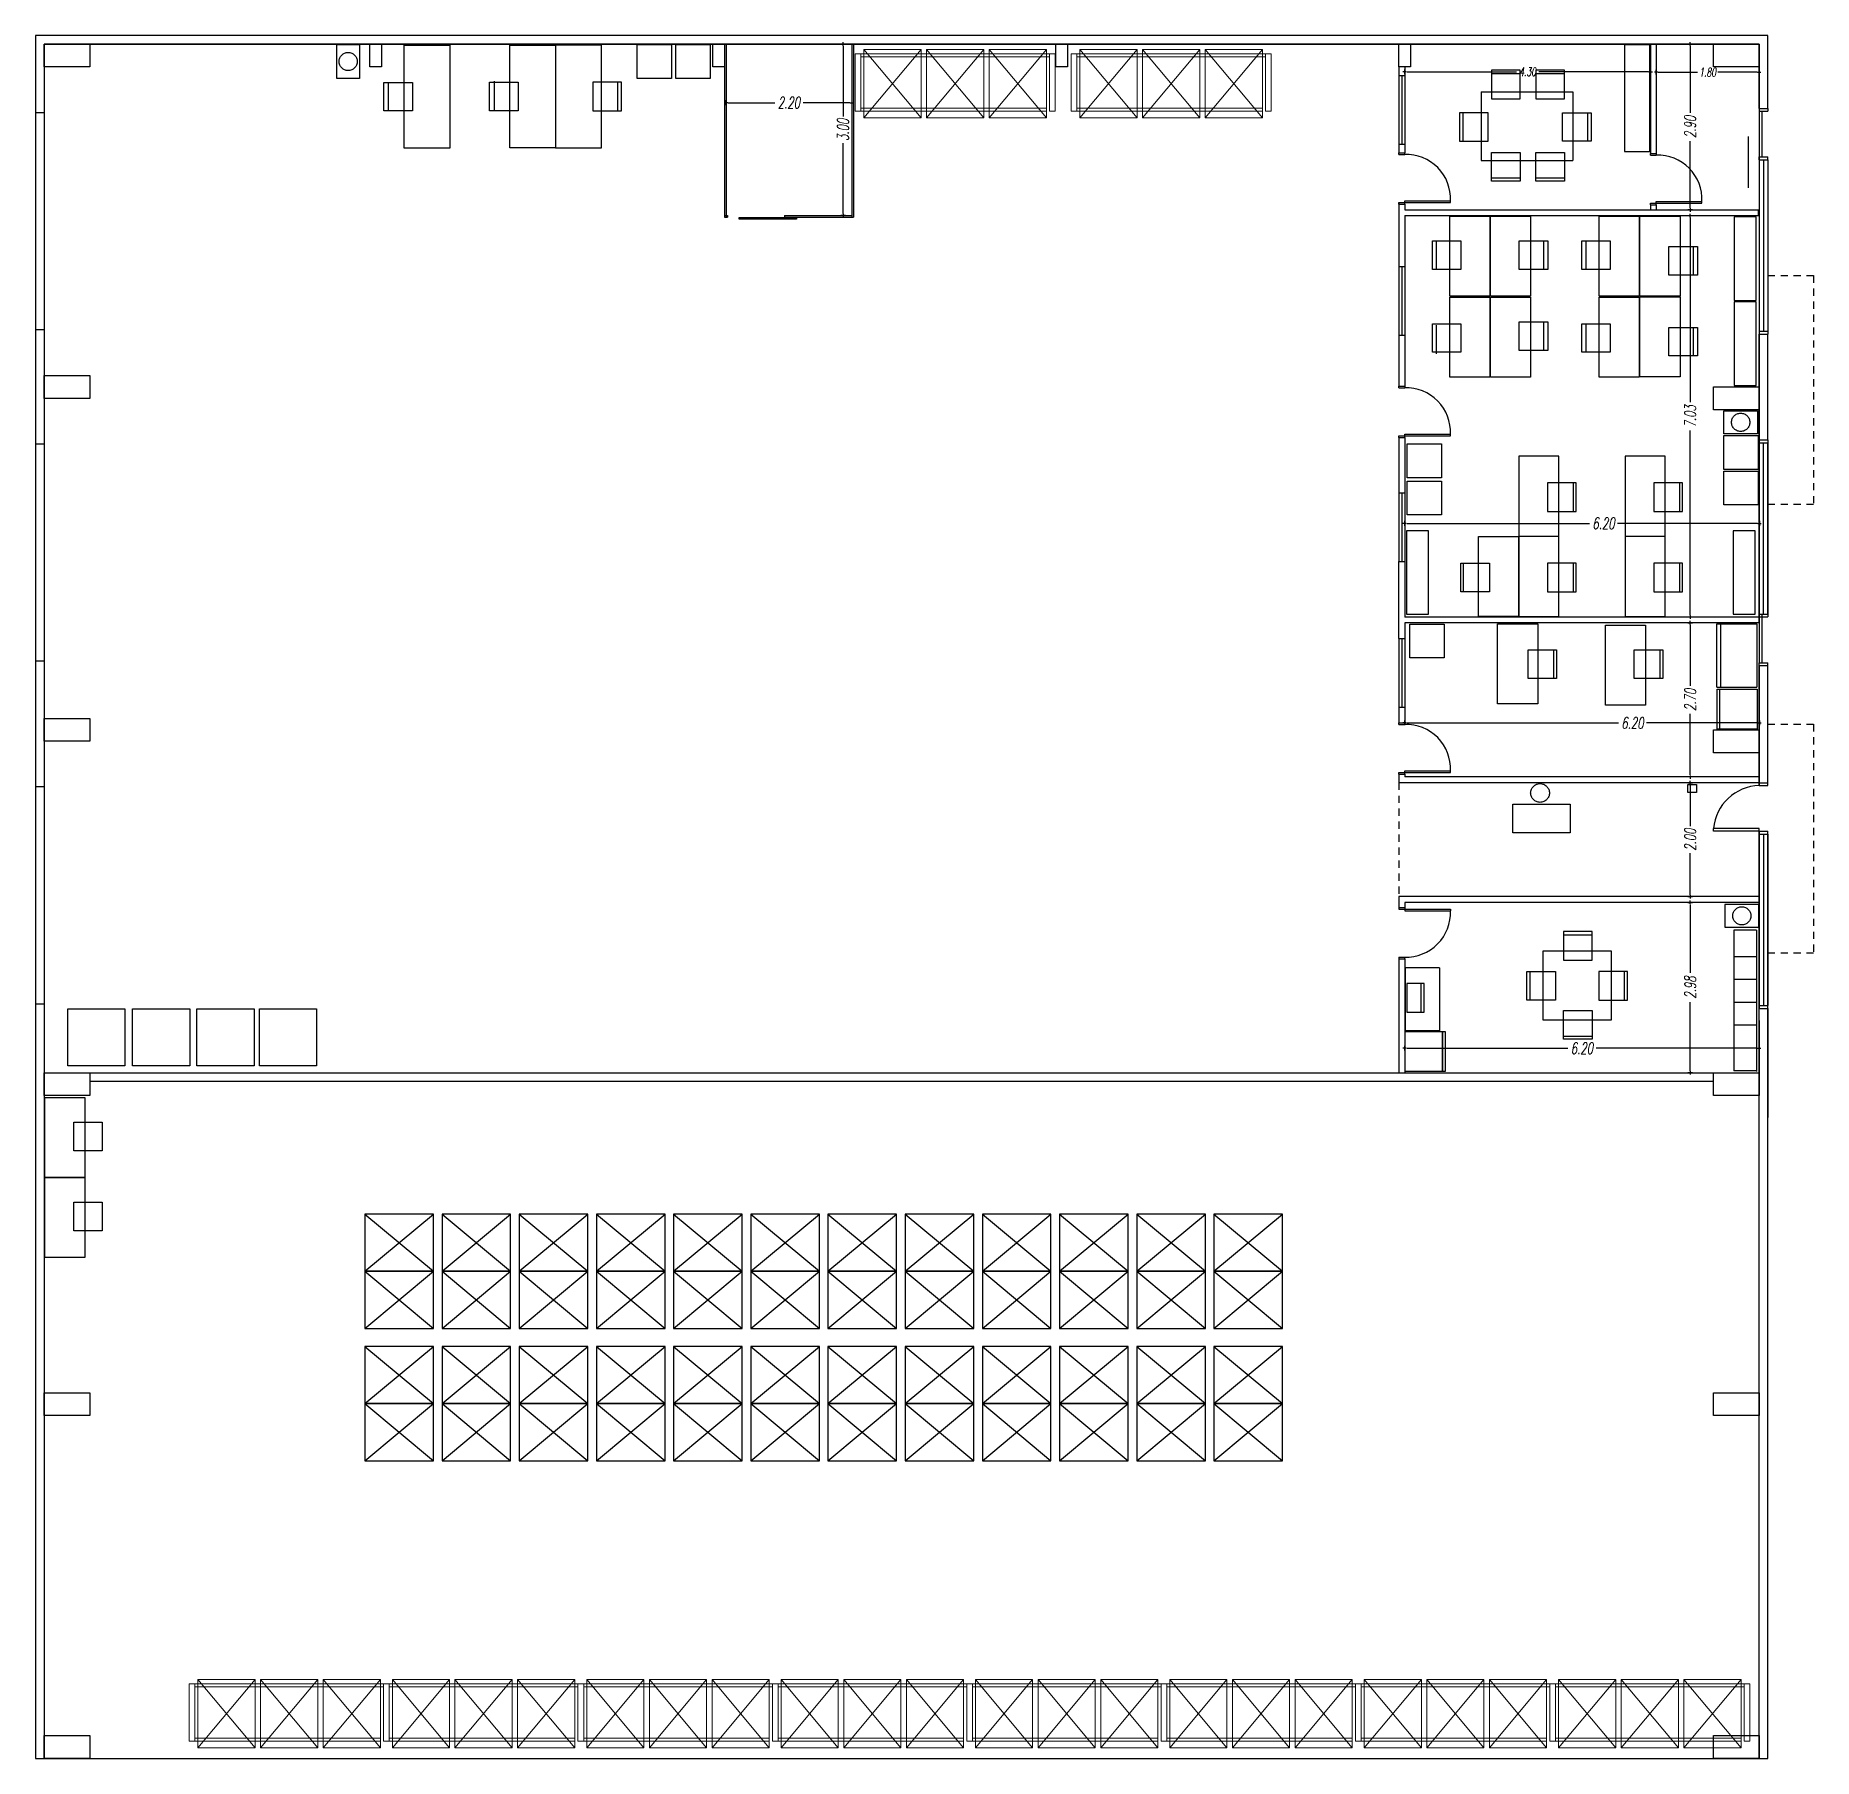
# Model space of a CAD drawing. Header units: millimetres. Extents: x 39.9 to 71, y 161.3 to 191.4.
import ezdxf

# ---------------------------------------------------------------- set-up
doc = ezdxf.new("R2010")
doc.units = ezdxf.units.MM
doc.linetypes.add('AUDIT_I_201002150132-0', pattern=[0])
doc.linetypes.add('DASHED2', pattern=[9.525, 6.35, -3.175])
for name, color, linetype in [('Auxiliares', 252, 'Continuous'), ('Carpinterias', 4, 'Continuous'), ('Cerramiento chapa', 3, 'Continuous'), ('Cotas', 7, 'Continuous'), ('EQ - Mobiliario', 252, 'AUDIT_I_201002150132-0'), ('EQ - Pallets', 253, 'Continuous'), ('Estructura', 6, 'Continuous'), ('Racks de pallet', 252, 'AUDIT_I_201002150132-0'), ('Tabiques durlock', 3, 'Continuous')]:
    doc.layers.add(name, color=color, linetype=linetype)
doc.styles.add('STYLE2', font='romans.shx', dxfattribs={"width": 0.65, "oblique": 10})
doc.dimstyles.new('COTA75', dxfattribs={"dimscale": 0.5, "dimtxt": 0.3, "dimasz": 0.07, "dimexe": 0, "dimexo": 0, "dimgap": 0.09, "dimtad": 0, "dimzin": 1, "dimdsep": 46, "dimtxsty": 'STYLE2', "dimblk1": 'TICK', "dimblk2": 'TICK', "dimsah": 1, "dimcen": 0.1, "dimse1": 1, "dimse2": 1, "dimclre": 201, "dimadec": 0, "dimazin": 0, "dimtfac": 1, "dimtix": 1, "dimtmove": 2, "dimatfit": 3, "dimldrblk": 'TICK', "dimfxl": 0, "dimtolj": 1, "dimtzin": 1, "dimlwe": -1, "dimarcsym": 0})

# ---------------------------------------------------------------- blocks, each defined once
blk = doc.blocks.new('TICK')
at = {"color": 7}
for p, q in [((-0.8, 0), (0.921154, 0)), ((0, 1.184), (0, -1.184))]:
    blk.add_line(p, q, dxfattribs=at)
at = {"color": 1}
blk.add_line((-0.249467, -0.249467), (0.249467, 0.249467), dxfattribs=at)
blk = doc.blocks.new('*D10')
at = {"layer": 'Cotas', "color": 0, "lineweight": -2}
for p, q in [((68.838811, 178.321545), (68.838811, 177.594676)), ((68.838811, 176.395875), (68.838811, 177.122744))]:
    blk.add_line(p, q, dxfattribs=at)
at = {"layer": 'Defpoints', "color": 0}
for p in [(68.8286, 178.356545), (68.838811, 176.360875), (68.838811, 176.360875)]:
    blk.add_point(p, dxfattribs=at)
at = {"layer": 'Cotas', "color": 0, "lineweight": -2, "xscale": 0.035, "yscale": 0.035, "zscale": 0.035}
for p, rotation in [((68.838811, 178.356545), 90), ((68.838811, 176.360875), 270)]:
    blk.add_blockref('TICK', p, dxfattribs=dict(at, rotation=rotation))
at = {"layer": 'Cotas', "color": 0, "insert": (68.838811, 177.35871), "char_height": 0.2, "attachment_point": 5, "rotation": 90, "style": 'STYLE2'}
blk.add_mtext('\\A1;2.00', dxfattribs=at)
blk = doc.blocks.new('*D11')
at = {"layer": 'Cotas', "color": 0, "lineweight": -2}
for p, q in [((68.836889, 191.248665), (68.836889, 190.079404)), ((68.836889, 188.416545), (68.836889, 189.585805))]:
    blk.add_line(p, q, dxfattribs=at)
at = {"layer": 'Defpoints', "color": 0}
for p in [(68.866388, 191.283665), (68.836889, 188.381545), (68.836889, 188.381545)]:
    blk.add_point(p, dxfattribs=at)
at = {"layer": 'Cotas', "color": 0, "lineweight": -2, "xscale": 0.035, "yscale": 0.035, "zscale": 0.035}
for p, rotation in [((68.836889, 191.283665), 90), ((68.836889, 188.381545), 270)]:
    blk.add_blockref('TICK', p, dxfattribs=dict(at, rotation=rotation))
at = {"layer": 'Cotas', "color": 0, "insert": (68.836889, 189.832605), "char_height": 0.2, "attachment_point": 5, "rotation": 90, "style": 'STYLE2'}
blk.add_mtext('\\A1;2.90', dxfattribs=at)
blk = doc.blocks.new('*D12')
at = {"layer": 'Cotas', "color": 0, "lineweight": -2}
for p, q in [((68.838811, 181.12046), (68.838811, 180.052802)), ((68.838811, 178.491545), (68.838811, 179.559203))]:
    blk.add_line(p, q, dxfattribs=at)
at = {"layer": 'Defpoints', "color": 0}
for p in [(68.8286, 181.15546), (68.838811, 178.456545), (68.838811, 178.456545)]:
    blk.add_point(p, dxfattribs=at)
at = {"layer": 'Cotas', "color": 0, "lineweight": -2, "xscale": 0.035, "yscale": 0.035, "zscale": 0.035}
for p, rotation in [((68.838811, 181.15546), 90), ((68.838811, 178.456545), 270)]:
    blk.add_blockref('TICK', p, dxfattribs=dict(at, rotation=rotation))
at = {"layer": 'Cotas', "color": 0, "insert": (68.838811, 179.806002), "char_height": 0.2, "attachment_point": 5, "rotation": 90, "style": 'STYLE2'}
blk.add_mtext('\\A1;2.70', dxfattribs=at)
blk = doc.blocks.new('*D13')
at = {"layer": 'Cotas', "color": 0, "lineweight": -2}
for p, q in [((68.838376, 188.246545), (68.838376, 185.015302)), ((68.838376, 181.29046), (68.838376, 184.521703))]:
    blk.add_line(p, q, dxfattribs=at)
at = {"layer": 'Defpoints', "color": 0}
for p in [(68.838376, 188.281545), (68.885483, 188.281545), (68.885483, 181.25546)]:
    blk.add_point(p, dxfattribs=at)
at = {"layer": 'Cotas', "color": 0, "lineweight": -2, "xscale": 0.035, "yscale": 0.035, "zscale": 0.035}
for p, rotation in [((68.838376, 188.281545), 90), ((68.838376, 181.25546), 270)]:
    blk.add_blockref('TICK', p, dxfattribs=dict(at, rotation=rotation))
at = {"layer": 'Cotas', "color": 0, "insert": (68.838376, 184.768502), "char_height": 0.2, "attachment_point": 5, "rotation": 90, "style": 'STYLE2'}
blk.add_mtext('\\A1;7.03', dxfattribs=at)
blk = doc.blocks.new('*D14')
at = {"layer": 'Cotas', "color": 0, "lineweight": -2}
for p, q in [((63.879326, 182.895122), (67.075639, 182.895122)), ((70.014108, 182.895122), (67.569238, 182.895122))]:
    blk.add_line(p, q, dxfattribs=at)
at = {"layer": 'Defpoints', "color": 0}
for p in [(63.844326, 182.962612), (70.049108, 182.895122), (70.049108, 182.21291)]:
    blk.add_point(p, dxfattribs=at)
at = {"layer": 'Cotas', "color": 0, "lineweight": -2, "xscale": 0.035, "yscale": 0.035, "zscale": 0.035, "rotation": 180}
blk.add_blockref('TICK', (63.844326, 182.895122), dxfattribs=at)
at = {"layer": 'Cotas', "color": 0, "lineweight": -2, "xscale": 0.035, "yscale": 0.035, "zscale": 0.035}
blk.add_blockref('TICK', (70.049108, 182.895122), dxfattribs=at)
at = {"layer": 'Cotas', "color": 0, "insert": (67.322438, 182.895122), "char_height": 0.2, "attachment_point": 5, "style": 'STYLE2'}
blk.add_mtext('\\A1;6.20', dxfattribs=at)
blk = doc.blocks.new('*D15')
at = {"layer": 'Cotas', "color": 0, "lineweight": -2}
for p, q in [((63.879326, 179.402753), (67.582021, 179.402753)), ((70.014108, 179.402753), (68.075619, 179.402753))]:
    blk.add_line(p, q, dxfattribs=at)
at = {"layer": 'Defpoints', "color": 0}
for p in [(63.844326, 179.470243), (70.049108, 179.402753), (70.049108, 178.720541)]:
    blk.add_point(p, dxfattribs=at)
at = {"layer": 'Cotas', "color": 0, "lineweight": -2, "xscale": 0.035, "yscale": 0.035, "zscale": 0.035, "rotation": 180}
blk.add_blockref('TICK', (63.844326, 179.402753), dxfattribs=at)
at = {"layer": 'Cotas', "color": 0, "lineweight": -2, "xscale": 0.035, "yscale": 0.035, "zscale": 0.035}
blk.add_blockref('TICK', (70.049108, 179.402753), dxfattribs=at)
at = {"layer": 'Cotas', "color": 0, "insert": (67.82882, 179.402753), "char_height": 0.2, "attachment_point": 5, "style": 'STYLE2'}
blk.add_mtext('\\A1;6.20', dxfattribs=at)
blk = doc.blocks.new('as')
at = {"layer": 'Racks de pallet', "linetype": 'Continuous', "lineweight": 0}
for p, q in [((497.171679, 398.492157), (497.171679, 397.492157)), ((497.271679, 398.492157), (497.271679, 397.492157)), ((497.271679, 398.492157), (500.571679, 398.492157)), ((497.271679, 398.442157), (500.571679, 398.442157)), ((497.324644, 398.572107), (498.324644, 397.372107)), ((498.324644, 398.572107), (497.324644, 397.372107)), ((498.420422, 398.572107), (499.420422, 397.372107)), ((499.420422, 398.572107), (498.420422, 397.372107)), ((499.5162, 398.572107), (500.5162, 397.372107)), ((500.5162, 398.572107), (499.5162, 397.372107)), ((497.271679, 397.542157), (500.5162, 397.542157)), ((497.271679, 397.492157), (500.5162, 397.492157))]:
    blk.add_line(p, q, dxfattribs=at)
for points in [[(497.171679, 398.492157), (497.271679, 398.492157), (497.271679, 397.492157), (497.171679, 397.492157)], [(497.324644, 398.572107), (498.324644, 398.572107), (498.324644, 397.372107), (497.324644, 397.372107)], [(498.420422, 398.572107), (499.420422, 398.572107), (499.420422, 397.372107), (498.420422, 397.372107)], [(499.5162, 398.572107), (500.5162, 398.572107), (500.5162, 397.372107), (499.5162, 397.372107)], [(500.571679, 398.492157), (500.671679, 398.492157), (500.671679, 397.492157), (500.571679, 397.492157)]]:
    blk.add_lwpolyline(points, close=True, dxfattribs=at)
blk = doc.blocks.new('*D17')
at = {"layer": 'Cotas', "color": 0, "lineweight": -2}
for p, q in [((52.009326, 190.256557), (52.826098, 190.256557)), ((54.136467, 190.256557), (53.319696, 190.256557))]:
    blk.add_line(p, q, dxfattribs=at)
at = {"layer": 'Defpoints', "color": 0}
for p in [(51.974326, 190.268687), (54.171467, 190.268687), (54.171467, 190.256557)]:
    blk.add_point(p, dxfattribs=at)
at = {"layer": 'Cotas', "color": 0, "lineweight": -2, "xscale": 0.035, "yscale": 0.035, "zscale": 0.035, "rotation": 180}
blk.add_blockref('TICK', (51.974326, 190.256557), dxfattribs=at)
at = {"layer": 'Cotas', "color": 0, "lineweight": -2, "xscale": 0.035, "yscale": 0.035, "zscale": 0.035}
blk.add_blockref('TICK', (54.171467, 190.256557), dxfattribs=at)
at = {"layer": 'Cotas', "color": 0, "insert": (53.072897, 190.256557), "char_height": 0.2, "attachment_point": 5, "style": 'STYLE2'}
blk.add_mtext('\\A1;2.20', dxfattribs=at)
blk = doc.blocks.new('*D18')
at = {"layer": 'Cotas', "color": 0, "lineweight": -2}
for p, q in [((54.019397, 191.246545), (54.019397, 190.017511)), ((54.019397, 188.316545), (54.019397, 189.545578))]:
    blk.add_line(p, q, dxfattribs=at)
at = {"layer": 'Defpoints', "color": 0}
for p in [(54.019397, 191.281545), (54.019397, 188.281545), (54.019397, 188.281545)]:
    blk.add_point(p, dxfattribs=at)
at = {"layer": 'Cotas', "color": 0, "lineweight": -2, "xscale": 0.035, "yscale": 0.035, "zscale": 0.035}
for p, rotation in [((54.019397, 191.281545), 90), ((54.019397, 188.281545), 270)]:
    blk.add_blockref('TICK', p, dxfattribs=dict(at, rotation=rotation))
at = {"layer": 'Cotas', "color": 0, "insert": (54.019397, 189.781545), "char_height": 0.2, "attachment_point": 5, "rotation": 90, "style": 'STYLE2'}
blk.add_mtext('\\A1;3.00', dxfattribs=at)
blk = doc.blocks.new('*D19')
at = {"layer": 'Cotas', "color": 0, "lineweight": -2}
for p, q in [((63.879326, 190.797807), (65.79777, 190.797807)), ((68.108912, 190.797807), (66.190469, 190.797807))]:
    blk.add_line(p, q, dxfattribs=at)
at = {"layer": 'Defpoints', "color": 0}
for p in [(63.844326, 190.852761), (68.143912, 190.852761), (68.143912, 190.797807)]:
    blk.add_point(p, dxfattribs=at)
at = {"layer": 'Cotas', "color": 0, "lineweight": -2, "xscale": 0.035, "yscale": 0.035, "zscale": 0.035, "rotation": 180}
blk.add_blockref('TICK', (63.844326, 190.797807), dxfattribs=at)
at = {"layer": 'Cotas', "color": 0, "lineweight": -2, "xscale": 0.035, "yscale": 0.035, "zscale": 0.035}
blk.add_blockref('TICK', (68.143912, 190.797807), dxfattribs=at)
at = {"layer": 'Cotas', "color": 0, "insert": (65.994119, 190.797807), "char_height": 0.15, "attachment_point": 5, "style": 'STYLE2'}
blk.add_mtext('\\A1;4.30', dxfattribs=at)
blk = doc.blocks.new('*D20')
at = {"layer": 'Cotas', "color": 0, "lineweight": -2}
for p, q in [((68.278912, 190.790637), (68.96402, 190.790637)), ((70.009326, 190.790637), (69.324219, 190.790637))]:
    blk.add_line(p, q, dxfattribs=at)
at = {"layer": 'Defpoints', "color": 0}
for p in [(68.243912, 190.790637), (70.044326, 190.790637), (70.044326, 190.790637)]:
    blk.add_point(p, dxfattribs=at)
at = {"layer": 'Cotas', "color": 0, "lineweight": -2, "xscale": 0.035, "yscale": 0.035, "zscale": 0.035}
for p, rotation in [((68.243912, 190.790637), 180), ((70.044326, 190.790637), 360)]:
    blk.add_blockref('TICK', p, dxfattribs=dict(at, rotation=rotation))
at = {"layer": 'Cotas', "color": 0, "insert": (69.144119, 190.790637), "char_height": 0.15, "attachment_point": 5, "style": 'STYLE2'}
blk.add_mtext('\\A1;1.80', dxfattribs=at)
blk = doc.blocks.new('*D21')
at = {"layer": 'Cotas', "color": 0, "lineweight": -2}
for p, q in [((68.838811, 176.227995), (68.838811, 175.029903)), ((68.838811, 173.316545), (68.838811, 174.514637))]:
    blk.add_line(p, q, dxfattribs=at)
at = {"layer": 'Defpoints', "color": 0}
for p in [(68.8286, 176.262995), (68.838811, 173.281545), (68.838811, 173.281545)]:
    blk.add_point(p, dxfattribs=at)
at = {"layer": 'Cotas', "color": 0, "lineweight": -2, "xscale": 0.035, "yscale": 0.035, "zscale": 0.035}
for p, rotation in [((68.838811, 176.262995), 90), ((68.838811, 173.281545), 270)]:
    blk.add_blockref('TICK', p, dxfattribs=dict(at, rotation=rotation))
at = {"layer": 'Cotas', "color": 0, "insert": (68.838811, 174.77227), "char_height": 0.2, "attachment_point": 5, "rotation": 90, "style": 'STYLE2'}
blk.add_mtext('\\A1;2.98', dxfattribs=at)
blk = doc.blocks.new('*D22')
at = {"layer": 'Cotas', "color": 0, "lineweight": -2}
for p, q in [((63.878912, 173.708949), (66.69732, 173.708949)), ((70.009326, 173.708949), (67.190919, 173.708949))]:
    blk.add_line(p, q, dxfattribs=at)
at = {"layer": 'Defpoints', "color": 0}
for p in [(63.843912, 173.708949), (70.044326, 173.708949), (70.044326, 173.708949)]:
    blk.add_point(p, dxfattribs=at)
at = {"layer": 'Cotas', "color": 0, "lineweight": -2, "xscale": 0.035, "yscale": 0.035, "zscale": 0.035, "rotation": 180}
blk.add_blockref('TICK', (63.843912, 173.708949), dxfattribs=at)
at = {"layer": 'Cotas', "color": 0, "lineweight": -2, "xscale": 0.035, "yscale": 0.035, "zscale": 0.035}
blk.add_blockref('TICK', (70.044326, 173.708949), dxfattribs=at)
at = {"layer": 'Cotas', "color": 0, "insert": (66.944119, 173.708949), "char_height": 0.2, "attachment_point": 5, "style": 'STYLE2'}
blk.add_mtext('\\A1;6.20', dxfattribs=at)
blk = doc.blocks.new('Clipboard2528')
at = {"layer": 'EQ - Pallets'}
blk.add_lwpolyline([(1.2, 1), (0, 1), (0, 0), (1.2, 0)], close=True, dxfattribs=at)
for points in [[(1.2, 1), (0, 0)], [(1.2, 0), (0, 1)]]:
    blk.add_lwpolyline(points, dxfattribs=at)

msp = doc.modelspace()

# ---------------------------------------------------------------- linework, layer by layer
at = {"layer": 'Auxiliares', "linetype": 'DASHED2', "ltscale": 0.02}
for p, q in [((70.194326, 187.23215), (70.994326, 187.23215)), ((70.994326, 187.23215), (70.994326, 183.23215)), ((70.194326, 183.23215), (70.994326, 183.23215)), ((70.194326, 179.381545), (70.994326, 179.381545)), ((70.994326, 179.381545), (70.994326, 175.381545)), ((63.744326, 178.356545), (63.744326, 176.362995)), ((70.194326, 175.381545), (70.994326, 175.381545))]:
    msp.add_line(p, q, dxfattribs=at)
at = {"layer": 'Carpinterias', "color": 10}
for p, q in [((51.974326, 191.281545), (51.974326, 188.251545)), ((54.171467, 191.281545), (54.171467, 188.251545)), ((54.201467, 191.281545), (54.201467, 188.251545)), ((51.944326, 190.881545), (51.944326, 188.251545)), ((63.744326, 190.731545), (63.744326, 189.531545)), ((63.794326, 190.731545), (63.794326, 189.531545)), ((63.844326, 190.731545), (63.844326, 189.531545)), ((63.744326, 189.351545), (63.744326, 189.381545)), ((63.744326, 189.351545), (63.844326, 189.351545)), ((63.844326, 189.351545), (63.844326, 189.381545)), ((68.143912, 189.340138), (68.143912, 189.370138)), ((68.143912, 189.340138), (68.243912, 189.340138)), ((68.243912, 189.370138), (68.243912, 189.340138)), ((63.744326, 188.481545), (63.744326, 188.511545)), ((63.744326, 188.481545), (63.844326, 188.481545)), ((63.844326, 188.541545), (64.644326, 188.541545)), ((63.844326, 188.511545), (63.844326, 188.541545)), ((63.844326, 188.511545), (64.644326, 188.511545)), ((63.844326, 188.481545), (63.844326, 188.511545)), ((64.644326, 188.511545), (64.644326, 188.541545)), ((64.644326, 188.511545), (64.644326, 188.541545)), ((68.143912, 188.500138), (68.243912, 188.500138)), ((68.143912, 188.470138), (68.143912, 188.500138)), ((68.243912, 188.530138), (69.043912, 188.530138)), ((68.243912, 188.500138), (68.243912, 188.530138)), ((68.243912, 188.470138), (68.243912, 188.500138)), ((68.243912, 188.500138), (69.043912, 188.500138)), ((69.043912, 188.500138), (69.043912, 188.530138)), ((69.043912, 188.500138), (69.043912, 188.530138)), ((51.944326, 188.281545), (51.997503, 188.281545)), ((51.944326, 188.251545), (51.997503, 188.251545)), ((51.997503, 188.281545), (51.997503, 188.251545)), ((52.997503, 188.281545), (54.171467, 188.281545)), ((52.997503, 188.281545), (52.997503, 188.251545)), ((52.997503, 188.251545), (54.171467, 188.251545)), ((54.171467, 188.251545), (54.201467, 188.251545)), ((63.744326, 187.388898), (63.744326, 186.188898)), ((63.794326, 187.388898), (63.794326, 186.188898)), ((63.844326, 187.388898), (63.844326, 186.188898)), ((63.744326, 185.266251), (63.744326, 185.296251)), ((63.744326, 185.266251), (63.844326, 185.266251)), ((63.844326, 185.296251), (63.844326, 185.266251)), ((63.844326, 184.456251), (64.644326, 184.456251)), ((63.844326, 184.426251), (64.644326, 184.426251)), ((64.644326, 184.426251), (64.644326, 184.456251)), ((64.644326, 184.426251), (64.644326, 184.456251)), ((63.744326, 183.426846), (63.744326, 182.226846)), ((63.794326, 183.426846), (63.794326, 182.226846)), ((63.844326, 183.426846), (63.844326, 182.226846)), ((63.744326, 180.881002), (63.744326, 179.634485)), ((63.794326, 180.881002), (63.794326, 179.681002)), ((63.844326, 180.881002), (63.844326, 179.634485)), ((63.744326, 179.376545), (63.744326, 179.406545)), ((63.744326, 179.376545), (63.844326, 179.376545)), ((63.844326, 179.406545), (63.844326, 179.376545)), ((63.844326, 178.566545), (64.644326, 178.566545)), ((63.844326, 178.536545), (64.644326, 178.536545)), ((64.644326, 178.536545), (64.644326, 178.566545)), ((64.644326, 178.536545), (64.644326, 178.566545)), ((63.743912, 176.174401), (63.743912, 176.144401)), ((63.743912, 176.144401), (63.843912, 176.144401)), ((63.843912, 176.174401), (63.843912, 176.144401)), ((63.843912, 176.144401), (64.643912, 176.144401)), ((63.843912, 176.144401), (63.843912, 176.114401)), ((63.843912, 176.114401), (64.643912, 176.114401)), ((64.643912, 176.144401), (64.643912, 176.114401)), ((64.643912, 176.144401), (64.643912, 176.114401)), ((63.743912, 175.304401), (63.843912, 175.304401)), ((63.743912, 175.304401), (63.743912, 175.274401)), ((63.843912, 175.274401), (63.843912, 175.304401))]:
    msp.add_line(p, q, dxfattribs=at)
at = {"layer": 'Carpinterias'}
for p, q in [((39.894326, 190.081545), (39.894326, 186.281545)), ((40.044326, 190.081545), (40.044326, 186.281545)), ((70.044326, 190.156545), (70.044326, 190.106545)), ((70.044326, 190.106545), (70.194326, 190.106545)), ((70.044326, 190.106545), (70.044326, 189.306545)), ((70.044326, 190.106545), (70.094326, 190.106545)), ((70.094326, 190.106545), (70.094326, 189.306545)), ((70.194326, 190.156545), (70.194326, 190.106545)), ((70.044326, 189.306545), (70.044326, 189.256545)), ((70.044326, 189.306545), (70.194326, 189.306545)), ((70.044326, 189.306545), (70.094326, 189.306545)), ((70.044326, 189.256545), (70.194326, 189.256545)), ((70.044326, 189.256545), (70.044326, 186.206545)), ((70.119326, 189.256545), (70.119326, 186.256545)), ((70.194326, 189.256545), (70.194326, 186.206545)), ((70.044326, 186.256545), (70.194326, 186.256545)), ((39.894326, 184.281545), (39.894326, 180.481545)), ((40.044326, 184.281545), (40.044326, 180.481545)), ((70.044326, 181.256545), (70.044326, 184.356545)), ((70.044326, 184.306545), (70.194326, 184.306545)), ((70.044326, 181.306545), (70.044326, 184.306545)), ((70.119326, 181.306545), (70.119326, 184.306545)), ((70.194326, 181.306545), (70.194326, 184.306545)), ((70.044326, 181.256545), (70.044326, 181.306545)), ((70.044326, 181.306545), (70.194326, 181.306545)), ((70.044326, 181.306545), (70.044326, 180.456545)), ((70.044326, 181.256545), (70.194326, 181.256545)), ((70.094326, 181.306545), (70.094326, 180.456545)), ((70.044326, 180.456545), (70.194326, 180.456545)), ((70.044326, 180.406545), (70.044326, 180.456545)), ((70.194326, 180.406545), (70.194326, 180.456545)), ((39.894326, 178.281545), (39.894326, 174.481545)), ((40.044326, 178.281545), (40.044326, 174.481545)), ((70.044326, 178.356545), (70.044326, 178.306545)), ((70.044326, 178.306545), (70.194326, 178.306545)), ((70.044326, 178.306545), (70.094326, 178.306545)), ((70.044326, 177.556545), (69.244326, 177.556545)), ((69.244326, 177.506545), (69.244326, 177.556545)), ((70.044326, 177.506545), (69.244326, 177.506545)), ((70.044326, 177.506545), (70.044017, 177.556545)), ((70.044326, 177.506545), (70.044326, 174.406545)), ((70.044326, 177.506545), (70.044326, 177.456545)), ((70.044326, 177.506545), (70.194326, 177.506545)), ((70.044326, 177.506545), (70.094326, 177.506545)), ((70.044326, 177.456545), (70.194326, 177.456545)), ((70.044326, 177.456545), (70.044326, 174.456545)), ((70.119326, 177.456545), (70.119326, 174.456545)), ((70.194326, 177.456545), (70.194326, 174.456545)), ((70.044326, 174.456545), (70.194326, 174.456545))]:
    msp.add_line(p, q, dxfattribs=at)
for points in [[(70.044326, 189.256545), (70.044326, 189.306545)], [(70.194326, 189.256545), (70.194326, 189.306545)], [(70.044326, 184.356545), (70.044326, 181.256545)], [(70.194326, 184.356545), (70.194326, 181.256545)], [(70.044326, 181.306545), (70.044326, 181.256545)], [(70.194326, 181.306545), (70.194326, 181.256545)], [(70.044326, 178.306545), (70.044326, 178.356545)], [(70.194326, 178.306545), (70.194326, 178.356545)], [(70.044326, 174.406545), (70.044326, 177.506545)], [(70.044326, 177.456545), (70.044326, 177.506545)], [(70.194326, 174.406545), (70.194326, 177.506545)], [(70.194326, 177.456545), (70.194326, 177.506545)]]:
    msp.add_lwpolyline(points, dxfattribs=at)
at = {"layer": 'Carpinterias', "color": 10}
msp.add_lwpolyline([(52.203298, 188.245716), (53.203298, 188.245716), (53.203298, 188.215716), (52.203298, 188.215716)], close=True, dxfattribs=at)
for centre, start, end in [((63.86901, 188.575862), 357.465593, 91.822668), ((68.268596, 188.564456), 357.465593, 91.822668), ((63.86901, 184.490569), 357.465593, 91.822668), ((63.86901, 178.600862), 357.465593, 91.822668), ((63.868596, 176.080084), 268.177332, 2.534407)]:
    msp.add_arc(centre, 0.776075, start, end, dxfattribs=at)
at = {"layer": 'Carpinterias', "color": 252}
msp.add_arc((70.068757, 177.478818), 0.828087, 91.690631, 174.614149, dxfattribs=at)
at = {"layer": 'Cerramiento chapa'}
for p, q in [((70.194326, 191.431545), (39.894326, 191.431545)), ((39.894326, 191.431545), (39.894326, 190.081545)), ((40.044326, 191.281545), (70.044326, 191.281545)), ((70.044326, 191.281545), (40.044326, 191.281545)), ((40.044326, 191.281545), (40.044326, 190.081545)), ((70.044326, 190.156545), (70.044326, 191.281545)), ((70.194326, 190.156545), (70.194326, 191.431545)), ((40.044326, 190.081545), (39.894326, 190.081545)), ((70.044326, 190.156545), (70.194326, 190.156545)), ((40.044326, 186.281545), (39.894326, 186.281545)), ((40.044326, 186.281545), (40.044326, 184.281545)), ((70.044326, 186.206545), (70.044326, 184.356545)), ((70.044326, 186.206545), (70.194326, 186.206545)), ((40.044326, 184.281545), (39.894326, 184.281545)), ((70.044326, 184.356545), (70.194326, 184.356545)), ((40.044326, 180.481545), (39.894326, 180.481545)), ((40.044326, 180.481545), (40.044326, 178.281545)), ((70.044326, 180.406545), (70.044326, 178.356545)), ((70.044326, 180.406545), (70.194326, 180.406545)), ((40.044326, 178.281545), (39.894326, 178.281545)), ((70.044326, 178.356545), (70.194326, 178.356545)), ((40.044326, 174.481545), (39.894326, 174.481545)), ((39.894326, 174.481545), (39.894326, 161.281545)), ((40.044326, 174.481545), (40.044326, 173.281545)), ((40.044326, 174.481545), (40.044326, 161.281545)), ((70.044326, 173.281545), (70.044326, 174.406545)), ((70.044326, 174.406545), (70.194326, 174.406545)), ((70.044326, 161.281545), (70.044326, 174.406545)), ((70.194326, 161.281545), (70.194326, 174.406545))]:
    msp.add_line(p, q, dxfattribs=at)
for points in [[(39.894326, 186.281545), (39.894326, 184.281545)], [(40.044326, 186.281545), (40.044326, 184.281545)], [(70.044326, 184.356545), (70.044326, 186.206545)], [(70.194326, 184.356545), (70.194326, 186.206545)], [(39.894326, 180.481545), (39.894326, 178.281545)], [(40.044326, 180.481545), (40.044326, 178.281545)], [(70.044326, 178.356545), (70.044326, 180.406545)], [(70.194326, 178.356545), (70.194326, 180.406545)]]:
    msp.add_lwpolyline(points, dxfattribs=at)
at = {"layer": 'Cotas'}
for p, q in [((40.044326, 191.281545), (40.044326, 190.081545)), ((70.044326, 191.281545), (70.044326, 190.156545)), ((40.044326, 174.481545), (40.044326, 173.281545)), ((70.044326, 174.196683), (70.044326, 173.281545))]:
    msp.add_line(p, q, dxfattribs=at)
at = {"layer": 'EQ - Mobiliario'}
for p, q in [((65.362916, 190.768199), (65.862916, 190.768199)), ((66.137849, 190.768199), (66.637849, 190.768199)), ((46.064023, 190.611177), (46.064023, 190.111177)), ((47.91379, 190.631545), (47.91379, 190.131545)), ((50.074771, 190.615516), (50.074771, 190.115516)), ((64.864705, 189.581545), (64.864705, 190.081545)), ((67.050272, 189.581545), (67.050272, 190.081545)), ((65.362916, 188.940808), (65.862916, 188.940808)), ((66.137849, 188.940808), (66.637849, 188.940808)), ((64.402633, 187.33902), (64.402633, 187.83902)), ((66.274695, 187.83902), (66.274695, 187.33902)), ((67.01593, 187.33902), (67.01593, 187.83902)), ((68.889379, 187.73902), (68.889379, 187.23902)), ((64.402633, 185.863816), (64.402633, 186.363816)), ((66.274695, 186.42285), (66.274695, 185.92285)), ((67.01593, 185.888086), (67.01593, 186.388086)), ((68.889379, 186.324567), (68.889379, 185.824567)), ((66.789137, 183.603332), (66.789137, 183.103332)), ((68.64997, 183.603332), (68.64997, 183.103332)), ((64.86796, 182.195928), (64.86796, 181.695928)), ((66.789137, 182.195928), (66.789137, 181.695928)), ((68.64997, 182.195928), (68.64997, 181.695928)), ((66.446637, 180.68032), (66.446637, 180.18032)), ((68.305923, 180.68032), (68.305923, 180.18032)), ((66.622241, 175.697061), (67.122241, 175.697061)), ((66.035102, 175.053322), (66.035102, 174.553322)), ((67.685148, 175.053322), (67.685148, 174.553322)), ((66.622241, 173.922706), (67.122241, 173.922706))]:
    msp.add_line(p, q, dxfattribs=at)
for points in [[(48.991269, 191.265516), (48.991269, 189.465516), (48.191269, 189.465516), (48.191269, 191.265516)], [(48.991269, 191.265516), (48.991269, 189.465516), (49.791269, 189.465516), (49.791269, 191.265516)], [(67.688061, 189.400103), (68.131229, 189.400103), (68.131229, 191.269565), (67.688061, 191.269565)], [(47.141502, 191.261177), (47.141502, 189.461177), (46.341502, 189.461177), (46.341502, 191.261177)], [(65.362916, 190.322969), (65.862916, 190.322969), (65.862916, 190.822969), (65.362916, 190.822969)], [(66.137849, 190.322969), (66.637849, 190.322969), (66.637849, 190.822969), (66.137849, 190.822969)], [(46.487793, 190.611177), (46.487793, 190.111177), (45.987793, 190.111177), (45.987793, 190.611177)], [(48.33756, 190.615516), (48.33756, 190.115516), (47.83756, 190.115516), (47.83756, 190.615516)], [(49.644978, 190.615516), (49.644978, 190.115516), (50.144978, 190.115516), (50.144978, 190.615516)], [(65.303779, 189.581545), (65.303779, 190.081545), (64.803779, 190.081545), (64.803779, 189.581545)], [(66.605042, 189.581545), (66.605042, 190.081545), (67.105042, 190.081545), (67.105042, 189.581545)], [(65.362916, 189.386037), (65.862916, 189.386037), (65.862916, 188.886037), (65.362916, 188.886037)], [(66.137849, 189.386037), (66.637849, 189.386037), (66.637849, 188.886037), (66.137849, 188.886037)], [(64.631921, 188.269921), (65.331921, 188.269921), (65.331921, 186.869921), (64.631921, 186.869921)], [(66.045406, 186.871638), (65.345406, 186.871638), (65.345406, 188.271638), (66.045406, 188.271638)], [(67.245219, 188.269921), (67.945219, 188.269921), (67.945219, 186.869921), (67.245219, 186.869921)], [(68.660091, 186.871638), (67.960091, 186.871638), (67.960091, 188.271638), (68.660091, 188.271638)], [(64.827838, 187.83902), (64.827838, 187.33902), (64.327838, 187.33902), (64.327838, 187.83902)], [(65.849489, 187.33902), (65.849489, 187.83902), (66.349489, 187.83902), (66.349489, 187.33902)], [(67.441136, 187.83902), (67.441136, 187.33902), (66.941136, 187.33902), (66.941136, 187.83902)], [(68.464174, 187.23902), (68.464174, 187.73902), (68.964174, 187.73902), (68.964174, 187.23902)], [(64.631921, 186.855468), (65.331921, 186.855468), (65.331921, 185.455468), (64.631921, 185.455468)], [(66.045406, 185.455468), (65.345406, 185.455468), (65.345406, 186.855468), (66.045406, 186.855468)], [(67.245219, 186.855468), (67.945219, 186.855468), (67.945219, 185.455468), (67.245219, 185.455468)], [(68.660091, 185.457185), (67.960091, 185.457185), (67.960091, 186.857185), (68.660091, 186.857185)], [(64.827838, 186.388086), (64.827838, 185.888086), (64.327838, 185.888086), (64.327838, 186.388086)], [(65.849489, 185.92285), (65.849489, 186.42285), (66.349489, 186.42285), (66.349489, 185.92285)], [(67.441136, 186.388086), (67.441136, 185.888086), (66.941136, 185.888086), (66.941136, 186.388086)], [(68.464174, 185.824567), (68.464174, 186.324567), (68.964174, 186.324567), (68.964174, 185.824567)], [(66.343908, 183.603332), (66.343908, 183.103332), (66.843908, 183.103332), (66.843908, 183.603332)], [(68.20474, 183.603332), (68.20474, 183.103332), (68.70474, 183.103332), (68.70474, 183.603332)], [(65.328547, 182.195928), (65.328547, 181.695928), (64.828547, 181.695928), (64.828547, 182.195928)], [(66.343908, 182.195928), (66.343908, 181.695928), (66.843908, 181.695928), (66.843908, 182.195928)], [(68.20474, 182.195928), (68.20474, 181.695928), (68.70474, 181.695928), (68.70474, 182.195928)], [(66.001408, 180.18032), (66.001408, 180.68032), (66.501408, 180.68032), (66.501408, 180.18032)], [(67.860693, 180.18032), (67.860693, 180.68032), (68.360693, 180.68032), (68.360693, 180.18032)], [(66.622241, 175.251832), (67.122241, 175.251832), (67.122241, 175.751832), (66.622241, 175.751832)], [(66.260125, 174.209884), (67.460125, 174.209884), (67.460125, 175.409884), (66.260125, 175.409884)], [(66.480331, 175.053322), (66.480331, 174.553322), (65.980331, 174.553322), (65.980331, 175.053322)], [(67.239918, 175.053322), (67.239918, 174.553322), (67.739918, 174.553322), (67.739918, 175.053322)], [(66.622241, 174.367935), (67.122241, 174.367935), (67.122241, 173.867935), (66.622241, 173.867935)], [(40.757811, 171.448022), (40.057811, 171.448022), (40.057811, 172.848022), (40.757811, 172.848022)], [(40.561895, 171.915405), (40.561895, 172.415405), (41.061895, 172.415405), (41.061895, 171.915405)], [(40.757811, 170.048022), (40.057811, 170.048022), (40.057811, 171.448022), (40.757811, 171.448022)], [(40.561895, 170.515405), (40.561895, 171.015405), (41.061895, 171.015405), (41.061895, 170.515405)]]:
    msp.add_lwpolyline(points, close=True, dxfattribs=at)
at = {"layer": 'Estructura'}
for points in [[(40.044326, 191.281545), (40.844326, 191.281545), (40.844326, 190.881545), (40.044326, 190.881545)], [(45.744326, 191.281545), (45.944326, 191.281545), (45.944326, 190.881545), (45.744326, 190.881545)], [(51.744326, 191.281545), (51.944326, 191.281545), (51.944326, 190.881545), (51.744326, 190.881545)], [(57.744326, 191.281545), (57.944326, 191.281545), (57.944326, 190.881545), (57.744326, 190.881545)], [(63.744326, 191.281545), (63.944326, 191.281545), (63.944326, 190.881545), (63.744326, 190.881545)], [(69.244326, 191.281545), (70.044326, 191.281545), (70.044326, 190.881545), (69.244326, 190.881545)], [(40.044326, 185.481545), (40.844326, 185.481545), (40.844326, 185.081545), (40.044326, 185.081545)], [(69.244326, 185.281545), (70.044326, 185.281545), (70.044326, 184.881545), (69.244326, 184.881545)], [(40.044326, 179.481545), (40.844326, 179.481545), (40.844326, 179.081545), (40.044326, 179.081545)], [(69.244326, 179.281545), (70.044326, 179.281545), (70.044326, 178.881545), (69.244326, 178.881545)], [(40.044326, 173.281545), (40.844326, 173.281545), (40.844326, 172.881545), (40.044326, 172.881545)], [(69.244326, 173.281545), (70.044326, 173.281545), (70.044326, 172.881545), (69.244326, 172.881545)], [(40.044326, 167.681545), (40.844326, 167.681545), (40.844326, 167.281545), (40.044326, 167.281545)], [(69.244326, 167.681545), (70.044326, 167.681545), (70.044326, 167.281545), (69.244326, 167.281545)], [(40.044326, 161.681545), (40.844326, 161.681545), (40.844326, 161.281545), (40.044326, 161.281545)], [(69.244326, 161.681545), (70.044326, 161.681545), (70.044326, 161.281545), (69.244326, 161.281545)]]:
    msp.add_lwpolyline(points, close=True, dxfattribs=at)
at = {"layer": 'Racks de pallet', "linetype": 'DASHED2'}
for p, q in [((65.183153, 190.444267), (65.183153, 189.244267)), ((65.183153, 190.444267), (66.783153, 190.444267)), ((66.783153, 190.444267), (66.783153, 189.244267)), ((65.183153, 189.244267), (66.783153, 189.244267)), ((69.30437, 181.135693), (70.00437, 181.135693)), ((69.30437, 180.026454), (69.30437, 181.135693)), ((69.377035, 180.026454), (69.377035, 181.135693)), ((70.00437, 181.135693), (70.00437, 180.026454)), ((69.30437, 180.026454), (70.00437, 180.026454)), ((69.354097, 179.293855), (69.354097, 179.993855)), ((69.601136, 175.775984), (69.601136, 173.312408)), ((70.001136, 175.775984), (69.601136, 175.775984)), ((70.001136, 175.775984), (70.001136, 173.303499)), ((63.851198, 175.115219), (63.851198, 174.004628)), ((64.451198, 175.115219), (63.851198, 175.115219)), ((64.451198, 175.115219), (64.451198, 174.015219)), ((70.001136, 175.312408), (69.601136, 175.312408)), ((64.133623, 174.343887), (64.133623, 174.843887)), ((70.001136, 174.912408), (69.601136, 174.912408)), ((70.001136, 174.512408), (69.601136, 174.512408)), ((64.451198, 174.015219), (63.851198, 174.015219)), ((64.504482, 173.304628), (64.504482, 174.004628)), ((64.504482, 174.004628), (64.504482, 173.304628)), ((70.001136, 174.112408), (69.601136, 174.112408)), ((70.001136, 173.712408), (69.601136, 173.712408)), ((70.001136, 173.712408), (69.601136, 173.712408)), ((70.001136, 173.312408), (69.601136, 173.312408))]:
    msp.add_line(p, q, dxfattribs=at)
at = {"layer": 'Racks de pallet', "color": 252, "linetype": 'DASHED2'}
msp.add_line((69.861138, 188.765014), (69.861138, 189.665014), dxfattribs=at)
at = {"layer": 'Racks de pallet'}
msp.add_line((39.894326, 161.281545), (70.194326, 161.281545), dxfattribs=at)
at = {"layer": 'Racks de pallet', "linetype": 'DASHED2'}
for points in [[(45.162564, 191.274136), (45.562564, 191.274136), (45.562564, 190.68144), (45.162564, 190.68144)], [(50.420535, 191.272335), (51.020535, 191.272335), (51.020535, 190.679639), (50.420535, 190.679639)], [(51.092261, 191.274136), (51.692261, 191.274136), (51.692261, 190.68144), (51.092261, 190.68144)], [(69.609578, 186.797559), (69.991804, 186.797559), (69.991804, 188.25866), (69.609578, 188.25866)], [(69.609578, 185.308368), (69.991804, 185.308368), (69.991804, 186.769469), (69.609578, 186.769469)], [(70.017807, 184.863457), (70.017807, 184.463457), (69.425112, 184.463457), (69.425112, 184.863457)], [(69.426827, 184.431835), (70.026827, 184.431835), (70.026827, 183.839139), (69.426827, 183.839139)], [(63.890091, 184.286006), (64.490091, 184.286006), (64.490091, 183.69331), (63.890091, 183.69331)], [(66.539825, 184.070538), (65.839825, 184.070538), (65.839825, 182.670538), (66.539825, 182.670538)], [(68.400657, 184.070538), (67.700657, 184.070538), (67.700657, 182.670538), (68.400657, 182.670538)], [(69.426827, 183.809516), (70.026827, 183.809516), (70.026827, 183.21682), (69.426827, 183.21682)], [(63.890091, 183.63455), (64.490091, 183.63455), (64.490091, 183.041855), (63.890091, 183.041855)], [(63.876967, 181.304385), (64.259193, 181.304385), (64.259193, 182.765486), (63.876967, 182.765486)], [(65.13263, 182.663134), (65.83263, 182.663134), (65.83263, 181.263134), (65.13263, 181.263134)], [(66.539825, 182.663134), (65.839825, 182.663134), (65.839825, 181.263134), (66.539825, 181.263134)], [(68.400657, 182.663134), (67.700657, 182.663134), (67.700657, 181.263134), (68.400657, 181.263134)], [(69.592207, 181.304385), (69.974432, 181.304385), (69.974432, 182.765486), (69.592207, 182.765486)], [(63.936472, 181.132115), (64.536472, 181.132115), (64.536472, 180.539419), (63.936472, 180.539419)], [(66.170464, 179.735512), (65.470464, 179.735512), (65.470464, 181.135512), (66.170464, 181.135512)], [(68.05661, 179.713114), (67.35661, 179.713114), (67.35661, 181.113114), (68.05661, 181.113114)], [(69.307381, 179.293855), (69.307381, 179.993855), (70.007381, 179.993855), (70.007381, 179.293855)], [(68.796812, 178.327111), (68.949015, 178.327111), (68.949015, 178.184035), (68.796812, 178.184035)], [(65.73688, 177.980223), (66.736708, 177.980223), (66.736708, 177.479879), (65.73688, 177.479879)], [(70.037779, 175.827517), (70.037779, 176.227517), (69.445083, 176.227517), (69.445083, 175.827517)], [(63.884486, 174.843887), (63.884486, 174.343887), (64.184486, 174.343887), (64.184486, 174.843887)], [(64.551198, 174.004628), (64.551198, 173.304628), (63.851198, 173.304628), (63.851198, 174.004628)]]:
    msp.add_lwpolyline(points, close=True, dxfattribs=at)
at = {"layer": 'Racks de pallet'}
for points in [[(40.45821, 174.401526), (41.45821, 174.401526), (41.45821, 173.401526), (40.45821, 173.401526)], [(41.592001, 174.401526), (42.592001, 174.401526), (42.592001, 173.401526), (41.592001, 173.401526)], [(42.717988, 174.401526), (43.717988, 174.401526), (43.717988, 173.401526), (42.717988, 173.401526)], [(43.810069, 174.401526), (44.810069, 174.401526), (44.810069, 173.401526), (43.810069, 173.401526)]]:
    msp.add_lwpolyline(points, close=True, dxfattribs=at)
at = {"layer": 'Racks de pallet', "linetype": 'DASHED2'}
for centre, radius in [((45.362564, 190.977788), 0.159543), ((69.721459, 184.663457), 0.159543), ((66.211759, 178.176917), 0.164303), ((69.741431, 176.027517), 0.159543)]:
    msp.add_circle(centre, radius, dxfattribs=at)
at = {"layer": 'Tabiques durlock', "color": 10}
for p, q in [((68.143912, 191.281545), (68.143912, 189.370138)), ((68.243912, 191.281545), (68.243912, 189.370138)), ((63.744326, 190.881545), (63.744326, 190.731545)), ((63.744326, 190.731545), (63.844326, 190.731545)), ((63.844326, 190.881545), (63.844326, 190.731545)), ((63.743737, 189.53095), (63.843737, 189.53095)), ((63.743737, 189.53095), (63.744326, 189.381545)), ((63.844326, 189.531545), (63.844326, 189.381545)), ((63.744326, 189.381545), (63.844326, 189.381545)), ((68.143912, 189.370138), (68.243912, 189.370138)), ((63.744326, 188.511545), (63.844326, 188.511545)), ((63.744326, 188.496545), (63.744326, 187.388898)), ((63.844326, 188.481545), (63.844326, 188.381545)), ((68.143912, 188.470138), (68.243912, 188.470138)), ((68.143912, 188.470138), (68.243912, 188.470138)), ((68.143912, 188.470138), (68.143912, 188.381545)), ((68.243912, 188.470138), (68.243912, 188.381545)), ((63.844326, 188.381545), (70.03151, 188.381545)), ((63.844326, 188.281545), (70.03151, 188.281545)), ((63.844326, 188.281545), (63.844326, 187.388898)), ((70.03151, 188.281545), (70.03151, 188.381545)), ((63.744326, 187.388898), (63.844326, 187.388898)), ((63.744326, 186.188898), (63.844326, 186.188898)), ((63.744326, 186.188898), (63.744326, 185.296251)), ((63.844326, 186.188898), (63.844326, 185.296251)), ((63.744326, 185.296251), (63.844326, 185.296251)), ((63.744326, 184.426251), (63.844326, 184.426251)), ((63.744326, 184.396251), (63.744326, 184.426251)), ((63.844326, 184.426251), (63.844326, 184.456251)), ((63.844326, 184.396251), (63.844326, 184.426251)), ((63.744326, 184.396251), (63.844326, 184.396251)), ((63.744326, 184.396251), (63.744326, 183.426846)), ((63.844326, 184.396251), (63.844326, 183.426846)), ((63.744326, 183.426846), (63.844326, 183.426846)), ((63.744326, 182.226846), (63.844326, 182.226846)), ((63.744326, 180.881002), (63.744326, 182.226846)), ((63.844326, 182.226846), (63.844326, 181.25546)), ((70.039343, 181.25546), (63.844326, 181.25546)), ((70.039343, 181.15546), (63.844326, 181.15546)), ((70.039343, 181.15546), (63.844326, 181.15546)), ((70.039343, 181.15546), (63.844326, 181.15546)), ((63.844326, 181.15546), (63.844326, 180.881002)), ((70.039343, 181.25546), (63.944326, 181.25546)), ((70.039343, 181.25546), (70.039343, 181.15546)), ((63.744326, 180.881002), (63.844326, 180.881002)), ((63.744326, 179.681002), (63.844326, 179.681002)), ((63.744326, 179.681002), (63.744326, 179.406545)), ((63.844326, 179.681002), (63.844326, 179.406545)), ((63.744326, 179.406545), (63.844326, 179.406545)), ((63.744326, 178.536545), (63.844326, 178.536545)), ((63.744326, 178.506545), (63.744326, 178.536545)), ((63.844326, 178.536545), (63.844326, 178.566545)), ((63.844326, 178.506545), (63.844326, 178.536545)), ((63.744326, 178.506545), (63.844326, 178.506545)), ((63.744326, 178.506545), (63.744326, 178.356545)), ((70.039343, 178.356545), (63.744326, 178.356545)), ((70.039343, 178.356545), (63.744326, 178.356545)), ((63.844326, 178.506545), (63.844326, 178.456545)), ((70.039343, 178.456545), (63.844326, 178.456545)), ((70.039343, 178.456545), (70.039343, 178.356545)), ((63.743912, 176.362995), (63.743912, 176.174401)), ((69.243912, 176.362995), (63.743912, 176.362995)), ((70.039343, 176.362995), (63.743912, 176.362995)), ((70.039343, 176.362995), (70.039343, 176.262995)), ((63.743912, 176.174401), (63.843912, 176.174401)), ((63.743912, 176.174401), (63.843912, 176.174401)), ((63.843912, 176.262995), (63.843912, 176.174401)), ((70.039343, 176.262995), (63.843912, 176.262995)), ((68.143912, 176.262995), (63.943912, 176.262995)), ((70.039343, 176.262995), (63.946844, 176.262995)), ((70.039343, 176.262995), (63.946844, 176.262995)), ((69.243912, 176.262995), (68.243912, 176.262995)), ((63.743912, 175.274401), (63.843912, 175.274401)), ((63.743912, 175.274401), (63.743912, 173.281545)), ((63.843912, 175.274401), (63.843912, 173.281545)), ((40.844326, 173.281545), (69.244326, 173.281545))]:
    msp.add_line(p, q, dxfattribs=at)
at = {"layer": 'Tabiques durlock'}
msp.add_line((70.194326, 174.406545), (70.194326, 172.497667), dxfattribs=at)
at = {"layer": 'Tabiques durlock', "color": 3}
for p, q in [((40.844326, 173.281545), (69.244326, 173.281545)), ((40.844326, 173.131545), (69.244326, 173.131545))]:
    msp.add_line(p, q, dxfattribs=at)

# ---------------------------------------------------------------- block references
at = {"layer": 'EQ - Pallets', "linetype": 'Continuous', "rotation": 180}
for p in [(46.854092, 170.806512), (48.204394, 170.806512), (49.554695, 170.806512), (50.904997, 170.806512), (52.255298, 170.806512), (53.6056, 170.806512), (54.955901, 170.806512), (56.306203, 170.806512), (57.656504, 170.806512), (59.006806, 170.806512), (60.357107, 170.806512), (61.707409, 170.806512), (46.854092, 169.806512), (48.204394, 169.806512), (49.554695, 169.806512), (50.904997, 169.806512), (52.255298, 169.806512), (53.6056, 169.806512), (54.955901, 169.806512), (56.306203, 169.806512), (57.656504, 169.806512), (59.006806, 169.806512), (60.357107, 169.806512), (61.707409, 169.806512), (46.854092, 168.49025), (48.204394, 168.49025), (49.554695, 168.49025), (50.904997, 168.49025), (52.255298, 168.49025), (53.6056, 168.49025), (54.955901, 168.49025), (56.306203, 168.49025), (57.656504, 168.49025), (59.006806, 168.49025), (60.357107, 168.49025), (61.707409, 168.49025), (46.854092, 167.49025), (48.204394, 167.49025), (49.554695, 167.49025), (50.904997, 167.49025), (52.255298, 167.49025), (53.6056, 167.49025), (54.955901, 167.49025), (56.306203, 167.49025), (57.656504, 167.49025), (59.006806, 167.49025), (60.357107, 167.49025), (61.707409, 167.49025)]:
    msp.add_blockref('Clipboard2528', p, dxfattribs=at)
at = {"layer": 'Racks de pallet'}
for p in [(-442.938744, -207.382257), (-439.16033, -207.382257), (-454.589039, -235.906628), (-451.189039, -235.906628), (-447.789039, -235.906628), (-444.389039, -235.906628), (-440.989039, -235.906628), (-437.589039, -235.906628), (-434.189039, -235.906628), (-430.789039, -235.906628)]:
    msp.add_blockref('as', p, dxfattribs=at)

# ---------------------------------------------------------------- dimensions: what is measured, and where the dimension line sits
at = {"layer": 'Cotas'}
for base, p1, p2, picture, middle in [((54.019397, 188.281545), (54.019397, 191.281545), (54.019397, 188.281545), '*D18', (54.019397, 189.781545)), ((68.836889, 188.381545), (68.866388, 191.283665), (68.836889, 188.381545), '*D11', (68.836889, 189.832605)), ((68.838376, 188.281545), (68.885483, 181.25546), (68.885483, 188.281545), '*D13', (68.838376, 184.768502)), ((68.838811, 178.456545), (68.8286, 181.15546), (68.838811, 178.456545), '*D12', (68.838811, 179.806002)), ((68.838811, 176.360875), (68.8286, 178.356545), (68.838811, 176.360875), '*D10', (68.838811, 177.35871)), ((68.838811, 173.281545), (68.8286, 176.262995), (68.838811, 173.281545), '*D21', (68.838811, 174.77227))]:
    dim = msp.add_linear_dim(base=base, p1=p1, p2=p2, angle=90, dimstyle='COTA75', override={"dimtxt": 0.4}, dxfattribs=at)
    dim.commit()
    dim.dimension.update_dxf_attribs({"geometry": picture, "text_midpoint": middle})
for base, p1, p2, override, picture, middle in [((68.143912, 190.797807), (63.844326, 190.852761), (68.143912, 190.852761), {"dimfxlon": 1}, '*D19', (65.994119, 190.797807)), ((70.044326, 190.790637), (68.243912, 190.790637), (70.044326, 190.790637), {"dimfxlon": 1}, '*D20', (69.144119, 190.790637)), ((54.171467, 190.256557), (51.974326, 190.268687), (54.171467, 190.268687), {"dimtxt": 0.4}, '*D17', (53.072897, 190.256557)), ((70.044326, 173.708949), (63.843912, 173.708949), (70.044326, 173.708949), {"dimtxt": 0.4}, '*D22', (66.944119, 173.708949))]:
    dim = msp.add_linear_dim(base=base, p1=p1, p2=p2, dimstyle='COTA75', override=override, dxfattribs=at)
    dim.commit()
    dim.dimension.update_dxf_attribs({"geometry": picture, "text_midpoint": middle})
for base, p1, p2, picture, middle in [((70.049108, 182.895122), (63.844326, 182.962612), (70.049108, 182.21291), '*D14', (67.322438, 182.895122)), ((70.049108, 179.402753), (63.844326, 179.470243), (70.049108, 178.720541), '*D15', (67.82882, 179.402753))]:
    dim = msp.add_linear_dim(base=base, p1=p1, p2=p2, dimstyle='COTA75', override={"dimtxt": 0.4}, dxfattribs=at)
    dim.commit()
    dim.dimension.update_dxf_attribs({"geometry": picture, "text_midpoint": middle, "dimtype": 160})

doc.saveas('drawing.dxf')
